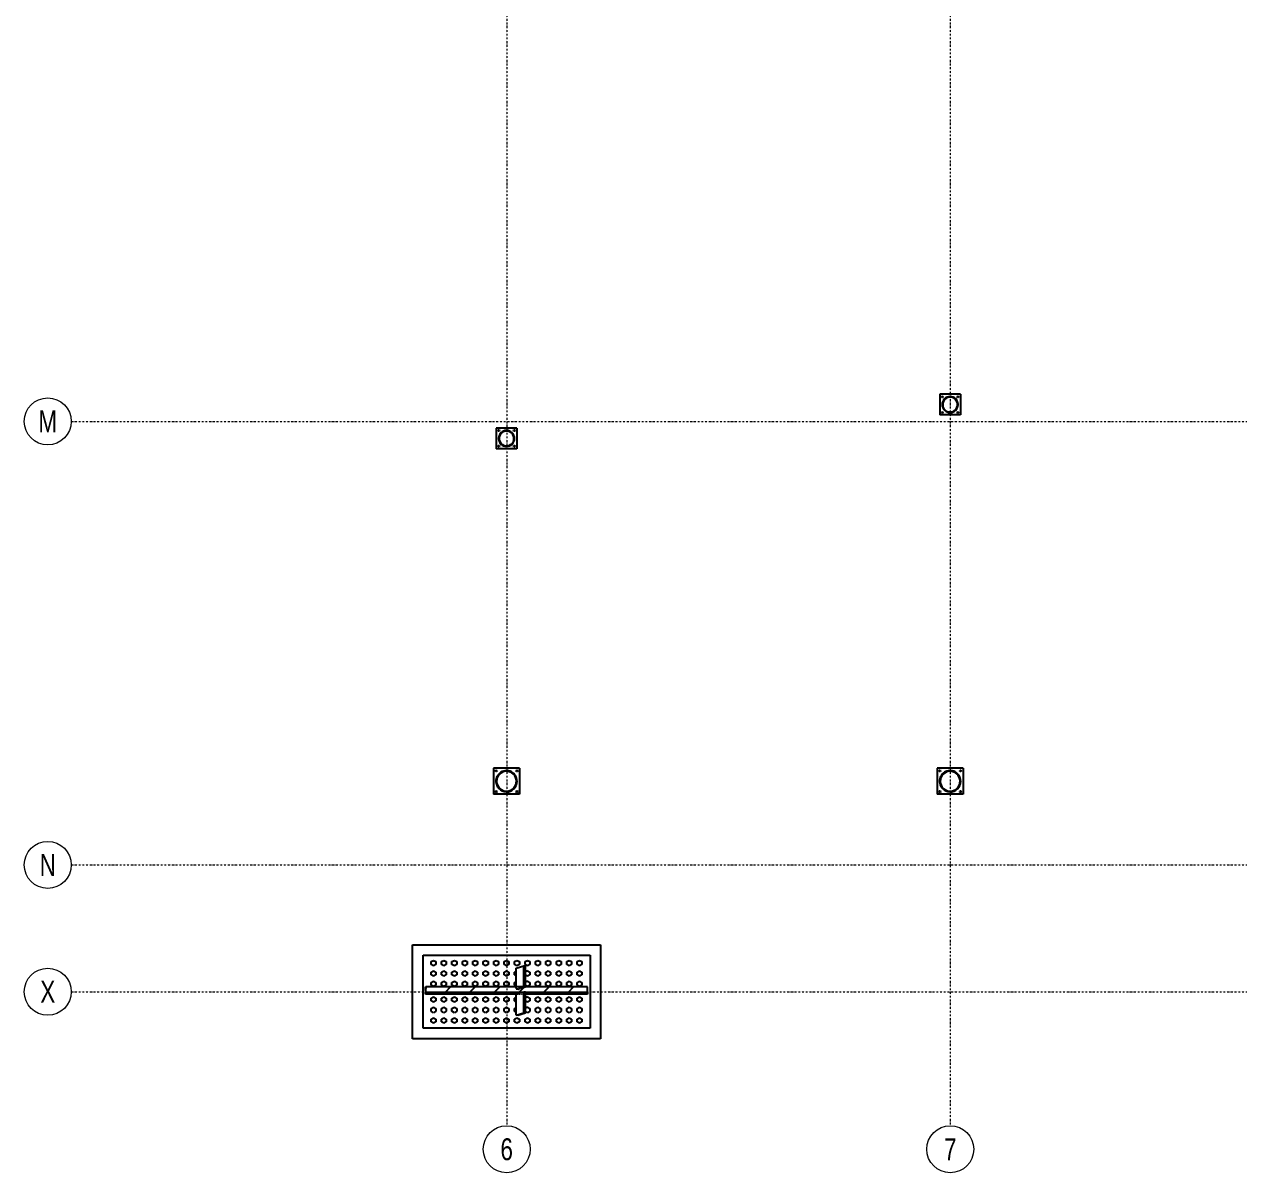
# Model space of a CAD drawing. Header units: millimetres. Extents: x 1541 to 289025, y -12015 to 47026.
# Drawn here: x 30322 to 32009, y -11969 to -10374 of the extents above; entities that cross this region are included whole.
import ezdxf
from ezdxf.enums import TextEntityAlignment as Align

# ---------------------------------------------------------------- set-up
doc = ezdxf.new("R2010")
doc.units = ezdxf.units.MM
doc.header["$LTSCALE"] = 0.1
for name, pattern in [('DASHDOTX2', [50.8, 25.4, -12.7, 0, -12.7]), ('DXK_LINE_DOT2', [3.9198, 1.9599, -1.9599]), ('DXK_LINE_DOT3', [5.9187, 2.979, -0.9799, 0.9799, -0.9799]), ('Grid Line', [3.33375, 1.905, -0.47625, 0.47625, -0.47625])]:
    doc.linetypes.add(name, pattern=pattern)
doc.layers.get('0').update_dxf_attribs({"color": 255})
doc.layers.add('E_EJES', color=8, linetype='Continuous', lineweight=9)
doc.layers.add('E_EJES-1', color=8, linetype='Grid Line', lineweight=9)
doc.styles.add('Swis721 LtCn BT_1', font='swisscl.ttf', dxfattribs={"height": 0.42})

# ---------------------------------------------------------------- blocks, each defined once
blk = doc.blocks.new('Grid - CNI_NOMBRE EJES-372759-_26_00m_LOC COLUMNAS Y MUROS PISO 7')
at = {"layer": 'E_EJES'}
blk.add_circle((0, 0), 0.003, dxfattribs=at)

msp = doc.modelspace()

# ---------------------------------------------------------------- hatches: boundary and pattern name
at = {"linetype": 'Continuous'}
h = msp.add_hatch(color=96, dxfattribs=at)
h.paths.add_polyline_path([(31619.4, -10901.8), (31619.2, -10899.6), (31618.6, -10897.6), (31617.5, -10895.7), (31616.2, -10894), (31614.5, -10892.6), (31612.6, -10891.6), (31610.5, -10891), (31608.4, -10890.7), (31606.2, -10891), (31604.1, -10891.6), (31602.2, -10892.6), (31600.5, -10894), (31599.2, -10895.7), (31598.1, -10897.6), (31597.5, -10899.6), (31597.3, -10901.8), (31597.5, -10904), (31598.1, -10906), (31599.2, -10907.9), (31600.5, -10909.6), (31602.2, -10911), (31604.1, -10912), (31606.2, -10912.6), (31608.4, -10912.9), (31610.5, -10912.6), (31612.6, -10912), (31614.5, -10911), (31616.2, -10909.6), (31617.5, -10907.9), (31618.6, -10906), (31619.2, -10904)])
h.paths.add_polyline_path([(31617.9, -10905.8), (31616.9, -10907.5), (31615.7, -10909.1), (31614.1, -10910.4), (31612.3, -10911.3), (31610.4, -10911.9), (31608.4, -10912.1), (31606.3, -10911.9), (31604.4, -10911.3), (31602.6, -10910.4), (31601.1, -10909.1), (31599.8, -10907.5), (31598.8, -10905.8), (31598.2, -10903.8), (31598, -10901.8), (31598.2, -10899.8), (31598.8, -10897.9), (31599.8, -10896.1), (31601.1, -10894.5), (31602.6, -10893.2), (31604.4, -10892.3), (31606.3, -10891.7), (31608.4, -10891.5), (31610.4, -10891.7), (31612.3, -10892.3), (31614.1, -10893.2), (31615.7, -10894.5), (31616.9, -10896.1), (31617.9, -10897.9), (31618.5, -10899.8), (31618.7, -10901.8), (31618.5, -10903.8)])
h = msp.add_hatch(color=96, dxfattribs=at)
h.paths.add_polyline_path([(31003.2, -10948.9), (31003, -10946.7), (31002.4, -10944.7), (31001.4, -10942.8), (31000, -10941.1), (30998.3, -10939.7), (30996.4, -10938.7), (30994.4, -10938.1), (30992.2, -10937.8), (30990, -10938.1), (30988, -10938.7), (30986.1, -10939.7), (30984.4, -10941.1), (30983, -10942.8), (30982, -10944.7), (30981.4, -10946.7), (30981.1, -10948.9), (30981.4, -10951.1), (30982, -10953.1), (30983, -10955), (30984.4, -10956.7), (30986.1, -10958.1), (30988, -10959.1), (30990, -10959.7), (30992.2, -10959.9), (30994.4, -10959.7), (30996.4, -10959.1), (30998.3, -10958.1), (31000, -10956.7), (31001.4, -10955), (31002.4, -10953.1), (31003, -10951.1)])
h.paths.add_polyline_path([(31001.7, -10952.8), (31000.8, -10954.6), (30999.5, -10956.2), (30997.9, -10957.5), (30996.1, -10958.4), (30994.2, -10959), (30992.2, -10959.2), (30990.2, -10959), (30988.2, -10958.4), (30986.5, -10957.5), (30984.9, -10956.2), (30983.6, -10954.6), (30982.7, -10952.8), (30982.1, -10950.9), (30981.9, -10948.9), (30982.1, -10946.9), (30982.7, -10944.9), (30983.6, -10943.2), (30984.9, -10941.6), (30986.5, -10940.3), (30988.2, -10939.4), (30990.2, -10938.8), (30992.2, -10938.6), (30994.2, -10938.8), (30996.1, -10939.4), (30997.9, -10940.3), (30999.5, -10941.6), (31000.8, -10943.2), (31001.7, -10944.9), (31002.3, -10946.9), (31002.5, -10948.9), (31002.3, -10950.9)])
h = msp.add_hatch(color=96, dxfattribs=at)
h.paths.add_polyline_path([(31006.9, -11425.1), (31006.7, -11422.6), (31006, -11420.1), (31004.9, -11417.8), (31003.5, -11415.7), (31001.7, -11413.8), (30999.6, -11412.4), (30997.2, -11411.3), (30994.7, -11410.6), (30992.2, -11410.4), (30989.6, -11410.6), (30987.2, -11411.3), (30984.8, -11412.4), (30982.7, -11413.8), (30980.9, -11415.7), (30979.5, -11417.8), (30978.4, -11420.1), (30977.7, -11422.6), (30977.5, -11425.1), (30977.7, -11427.7), (30978.4, -11430.2), (30979.5, -11432.5), (30980.9, -11434.6), (30982.7, -11436.4), (30984.8, -11437.9), (30987.2, -11438.9), (30989.6, -11439.6), (30992.2, -11439.8), (30994.7, -11439.6), (30997.2, -11438.9), (30999.6, -11437.9), (31001.7, -11436.4), (31003.5, -11434.6), (31004.9, -11432.5), (31006, -11430.2), (31006.7, -11427.7)])
h.paths.add_polyline_path([(31005.2, -11429.9), (31004.2, -11432), (31002.8, -11434), (31001.1, -11435.7), (30999.1, -11437.1), (30996.9, -11438.1), (30994.6, -11438.8), (30992.2, -11439), (30989.8, -11438.8), (30987.5, -11438.1), (30985.3, -11437.1), (30983.3, -11435.7), (30981.6, -11434), (30980.2, -11432), (30979.2, -11429.9), (30978.6, -11427.5), (30978.3, -11425.1), (30978.6, -11422.7), (30979.2, -11420.4), (30980.2, -11418.2), (30981.6, -11416.2), (30983.3, -11414.5), (30985.3, -11413.1), (30987.5, -11412.1), (30989.8, -11411.5), (30992.2, -11411.3), (30994.6, -11411.5), (30996.9, -11412.1), (30999.1, -11413.1), (31001.1, -11414.5), (31002.8, -11416.2), (31004.2, -11418.2), (31005.2, -11420.4), (31005.8, -11422.7), (31006, -11425.1), (31005.8, -11427.5)])
h = msp.add_hatch(color=96, dxfattribs=at)
h.paths.add_polyline_path([(31623.1, -11425.1), (31622.8, -11422.6), (31622.2, -11420.1), (31621.1, -11417.8), (31619.6, -11415.7), (31617.8, -11413.8), (31615.7, -11412.4), (31613.4, -11411.3), (31610.9, -11410.6), (31608.4, -11410.4), (31605.8, -11410.6), (31603.3, -11411.3), (31601, -11412.4), (31598.9, -11413.8), (31597.1, -11415.7), (31595.6, -11417.8), (31594.5, -11420.1), (31593.9, -11422.6), (31593.6, -11425.1), (31593.9, -11427.7), (31594.5, -11430.2), (31595.6, -11432.5), (31597.1, -11434.6), (31598.9, -11436.4), (31601, -11437.9), (31603.3, -11438.9), (31605.8, -11439.6), (31608.4, -11439.8), (31610.9, -11439.6), (31613.4, -11438.9), (31615.7, -11437.9), (31617.8, -11436.4), (31619.6, -11434.6), (31621.1, -11432.5), (31622.2, -11430.2), (31622.8, -11427.7)])
h.paths.add_polyline_path([(31621.4, -11429.9), (31620.3, -11432), (31619, -11434), (31617.3, -11435.7), (31615.3, -11437.1), (31613.1, -11438.1), (31610.8, -11438.8), (31608.4, -11439), (31606, -11438.8), (31603.6, -11438.1), (31601.4, -11437.1), (31599.5, -11435.7), (31597.7, -11434), (31596.4, -11432), (31595.3, -11429.9), (31594.7, -11427.5), (31594.5, -11425.1), (31594.7, -11422.7), (31595.3, -11420.4), (31596.4, -11418.2), (31597.7, -11416.2), (31599.5, -11414.5), (31601.4, -11413.1), (31603.6, -11412.1), (31606, -11411.5), (31608.4, -11411.3), (31610.8, -11411.5), (31613.1, -11412.1), (31615.3, -11413.1), (31617.3, -11414.5), (31619, -11416.2), (31620.3, -11418.2), (31621.4, -11420.4), (31622, -11422.7), (31622.2, -11425.1), (31622, -11427.5)])
h = msp.add_hatch(dxfattribs=at)
h.set_pattern_fill('', scale=7.611392, style=0, pattern_type=0)
h.set_pattern_definition([(45, (30880.31, -11710.71), (-17.088, 17.088), [])])
h.paths.add_polyline_path([(31104.6, -11710.7), (30880.3, -11710.7), (30879.8, -11715.9), (30879.8, -11718), (31104.6, -11718)])

# ---------------------------------------------------------------- linework, layer by layer
at = {"color": 2, "linetype": 'Continuous'}
for p, q in [((31622.9, -10887.3), (31593.9, -10887.3)), ((31593.9, -10887.3), (31593.9, -10916.3)), ((31622.9, -10887.3), (31622.9, -10916.3)), ((31622.9, -10916.3), (31593.9, -10916.3)), ((31006.7, -10934.4), (30977.7, -10934.4)), ((30977.7, -10934.4), (30977.7, -10963.4)), ((31006.7, -10934.4), (31006.7, -10963.4)), ((31006.7, -10963.4), (30977.7, -10963.4)), ((31010.3, -11407), (30974.1, -11407)), ((30974.1, -11407), (30974.1, -11443.2)), ((31010.3, -11407), (31010.3, -11443.2)), ((31626.5, -11407), (31590.2, -11407)), ((31590.2, -11407), (31590.2, -11443.2)), ((31626.5, -11407), (31626.5, -11443.2)), ((31010.3, -11443.2), (30974.1, -11443.2)), ((31626.5, -11443.2), (31590.2, -11443.2)), ((30861.7, -11652.3), (31122.7, -11652.3)), ((30861.7, -11782.7), (30861.7, -11652.3)), ((31122.7, -11652.3), (31122.7, -11782.7)), ((30876.2, -11768.2), (30876.2, -11666.8)), ((30876.2, -11666.8), (31108.2, -11666.8)), ((31108.2, -11666.8), (31108.2, -11768.2)), ((31005.5, -11684.9), (31016.3, -11681.7)), ((31005.6, -11710.7), (31005.5, -11684.9)), ((31016.3, -11681.7), (31018.7, -11681.6)), ((31016.3, -11710.8), (31016.3, -11681.7)), ((31018.7, -11710.7), (31018.7, -11681.6)), ((30879.8, -11715.9), (30879.8, -11710.7)), ((30879.8, -11710.7), (30880.3, -11710.7)), ((30880.3, -11710.7), (30879.8, -11715.9)), ((30879.8, -11715.9), (30879.8, -11718)), ((30879.8, -11721.1), (30879.8, -11718)), ((30879.8, -11718), (31104.6, -11718)), ((31005.5, -11721.1), (30879.8, -11721.1)), ((31104.6, -11710.7), (30880.3, -11710.7)), ((31005.6, -11750.1), (31005.5, -11721.1)), ((31016.3, -11710.8), (31018.7, -11710.7)), ((31016.3, -11746.9), (31016.3, -11717.8)), ((31016.3, -11717.8), (31018.7, -11717.8)), ((31018.7, -11746.9), (31018.7, -11717.8)), ((31104.6, -11721.1), (31018.7, -11721.1)), ((31104.6, -11718), (31104.6, -11710.7)), ((31104.6, -11718), (31104.6, -11721.1)), ((31005.6, -11750.1), (31016.3, -11746.9)), ((31007.8, -11750.1), (31005.6, -11750.1)), ((31007.8, -11750.1), (31018.7, -11746.9)), ((31016.3, -11746.9), (31018.7, -11746.9)), ((31108.2, -11768.2), (30876.2, -11768.2)), ((31122.7, -11782.7), (30861.7, -11782.7))]:
    msp.add_line(p, q, dxfattribs=at)
at = {"color": 7, "linetype": 'Continuous'}
for p, q in [((31596.4, -10890.9), (31596.9, -10890)), ((31596.9, -10891.9), (31596.4, -10890.9)), ((31596.9, -10890), (31598, -10890)), ((31598, -10891.9), (31596.9, -10891.9)), ((31598, -10890), (31598.6, -10890.9)), ((31598.6, -10890.9), (31598, -10891.9)), ((31618.1, -10890.9), (31618.7, -10890)), ((31618.7, -10891.9), (31618.1, -10890.9)), ((31618.7, -10890), (31619.8, -10890)), ((31619.8, -10891.9), (31618.7, -10891.9)), ((31619.8, -10890), (31620.4, -10890.9)), ((31620.4, -10890.9), (31619.8, -10891.9)), ((31596.4, -10912.7), (31596.9, -10911.7)), ((31596.9, -10913.7), (31596.4, -10912.7)), ((31596.9, -10911.7), (31598, -10911.7)), ((31598, -10913.7), (31596.9, -10913.7)), ((31598, -10911.7), (31598.6, -10912.7)), ((31598.6, -10912.7), (31598, -10913.7)), ((31618.1, -10912.7), (31618.7, -10911.7)), ((31618.7, -10913.7), (31618.1, -10912.7)), ((31618.7, -10911.7), (31619.8, -10911.7)), ((31619.8, -10913.7), (31618.7, -10913.7)), ((31619.8, -10911.7), (31620.4, -10912.7)), ((31620.4, -10912.7), (31619.8, -10913.7)), ((30980.2, -10938), (30980.8, -10937)), ((30980.8, -10939), (30980.2, -10938)), ((30980.8, -10937), (30981.9, -10937)), ((30981.9, -10939), (30980.8, -10939)), ((30981.9, -10937), (30982.5, -10938)), ((30982.5, -10938), (30981.9, -10939)), ((31001.9, -10938), (31002.5, -10937)), ((31002.5, -10939), (31001.9, -10938)), ((31002.5, -10937), (31003.6, -10937)), ((31003.6, -10939), (31002.5, -10939)), ((31003.6, -10937), (31004.2, -10938)), ((31004.2, -10938), (31003.6, -10939)), ((30980.2, -10959.8), (30980.8, -10958.8)), ((30980.8, -10960.7), (30980.2, -10959.8)), ((30980.8, -10958.8), (30981.9, -10958.8)), ((30981.9, -10960.7), (30980.8, -10960.7)), ((30981.9, -10958.8), (30982.5, -10959.8)), ((30982.5, -10959.8), (30981.9, -10960.7)), ((31001.9, -10959.8), (31002.5, -10958.8)), ((31002.5, -10960.7), (31001.9, -10959.8)), ((31002.5, -10958.8), (31003.6, -10958.8)), ((31003.6, -10960.7), (31002.5, -10960.7)), ((31003.6, -10958.8), (31004.2, -10959.8)), ((31004.2, -10959.8), (31003.6, -10960.7)), ((30976.6, -11410.6), (30977.1, -11409.6)), ((30977.1, -11411.6), (30976.6, -11410.6)), ((30977.1, -11409.6), (30978.3, -11409.6)), ((30978.3, -11411.6), (30977.1, -11411.6)), ((30978.3, -11409.6), (30978.8, -11410.6)), ((30978.8, -11410.6), (30978.3, -11411.6)), ((31005.6, -11410.6), (31006.1, -11409.6)), ((31006.1, -11411.6), (31005.6, -11410.6)), ((31006.1, -11409.6), (31007.3, -11409.6)), ((31007.3, -11411.6), (31006.1, -11411.6)), ((31007.3, -11409.6), (31007.8, -11410.6)), ((31007.8, -11410.6), (31007.3, -11411.6)), ((31592.7, -11410.6), (31593.3, -11409.6)), ((31593.3, -11411.6), (31592.7, -11410.6)), ((31593.3, -11409.6), (31594.4, -11409.6)), ((31594.4, -11411.6), (31593.3, -11411.6)), ((31594.4, -11409.6), (31595, -11410.6)), ((31595, -11410.6), (31594.4, -11411.6)), ((31621.7, -11410.6), (31622.3, -11409.6)), ((31622.3, -11411.6), (31621.7, -11410.6)), ((31622.3, -11409.6), (31623.4, -11409.6)), ((31623.4, -11411.6), (31622.3, -11411.6)), ((31623.4, -11409.6), (31624, -11410.6)), ((31624, -11410.6), (31623.4, -11411.6)), ((30976.6, -11439.6), (30977.1, -11438.6)), ((30977.1, -11440.6), (30976.6, -11439.6)), ((30977.1, -11438.6), (30978.3, -11438.6)), ((30978.3, -11440.6), (30977.1, -11440.6)), ((30978.3, -11438.6), (30978.8, -11439.6)), ((30978.8, -11439.6), (30978.3, -11440.6)), ((31005.6, -11439.6), (31006.1, -11438.6)), ((31006.1, -11440.6), (31005.6, -11439.6)), ((31006.1, -11438.6), (31007.3, -11438.6)), ((31007.3, -11440.6), (31006.1, -11440.6)), ((31007.3, -11438.6), (31007.8, -11439.6)), ((31007.8, -11439.6), (31007.3, -11440.6)), ((31592.7, -11439.6), (31593.3, -11438.6)), ((31593.3, -11440.6), (31592.7, -11439.6)), ((31593.3, -11438.6), (31594.4, -11438.6)), ((31594.4, -11440.6), (31593.3, -11440.6)), ((31594.4, -11438.6), (31595, -11439.6)), ((31595, -11439.6), (31594.4, -11440.6)), ((31621.7, -11439.6), (31622.3, -11438.6)), ((31622.3, -11440.6), (31621.7, -11439.6)), ((31622.3, -11438.6), (31623.4, -11438.6)), ((31623.4, -11440.6), (31622.3, -11440.6)), ((31623.4, -11438.6), (31624, -11439.6)), ((31624, -11439.6), (31623.4, -11440.6)), ((30887.4, -11675.7), (30890.7, -11673.9)), ((30890.7, -11673.9), (30894, -11675.7)), ((30901.9, -11675.7), (30905.2, -11673.9)), ((30905.2, -11673.9), (30908.5, -11675.7)), ((30916.4, -11675.7), (30919.7, -11673.9)), ((30919.7, -11673.9), (30923, -11675.7)), ((30930.9, -11675.7), (30934.2, -11673.9)), ((30934.2, -11673.9), (30937.5, -11675.7)), ((30945.4, -11675.7), (30948.7, -11673.9)), ((30948.7, -11673.9), (30952, -11675.7)), ((30959.9, -11675.7), (30963.2, -11673.9)), ((30963.2, -11673.9), (30966.5, -11675.7)), ((30974.4, -11675.7), (30977.7, -11673.9)), ((30977.7, -11673.9), (30981, -11675.7)), ((30988.9, -11675.7), (30992.2, -11673.9)), ((30992.2, -11673.9), (30995.5, -11675.7)), ((31003.4, -11675.7), (31006.7, -11673.9)), ((31006.7, -11673.9), (31010, -11675.7)), ((31017.9, -11675.7), (31021.2, -11673.9)), ((31021.2, -11673.9), (31024.5, -11675.7)), ((31032.4, -11675.7), (31035.7, -11673.9)), ((31035.7, -11673.9), (31039, -11675.7)), ((31046.9, -11675.7), (31050.2, -11673.9)), ((31050.2, -11673.9), (31053.4, -11675.7)), ((31061.4, -11675.7), (31064.7, -11673.9)), ((31064.7, -11673.9), (31067.9, -11675.7)), ((31075.9, -11675.7), (31079.2, -11673.9)), ((31079.2, -11673.9), (31082.4, -11675.7)), ((31090.4, -11675.7), (31093.7, -11673.9)), ((31093.7, -11673.9), (31096.9, -11675.7)), ((30887.4, -11679.5), (30887.4, -11675.7)), ((30890.7, -11681.4), (30887.4, -11679.5)), ((30887.4, -11690.2), (30890.7, -11688.4)), ((30887.4, -11694), (30887.4, -11690.2)), ((30894, -11679.5), (30890.7, -11681.4)), ((30890.7, -11688.4), (30894, -11690.2)), ((30894, -11675.7), (30894, -11679.5)), ((30894, -11690.2), (30894, -11694)), ((30901.9, -11679.5), (30901.9, -11675.7)), ((30905.2, -11681.4), (30901.9, -11679.5)), ((30901.9, -11690.2), (30905.2, -11688.4)), ((30901.9, -11694), (30901.9, -11690.2)), ((30908.5, -11679.5), (30905.2, -11681.4)), ((30905.2, -11688.4), (30908.5, -11690.2)), ((30908.5, -11675.7), (30908.5, -11679.5)), ((30908.5, -11690.2), (30908.5, -11694)), ((30916.4, -11679.5), (30916.4, -11675.7)), ((30919.7, -11681.4), (30916.4, -11679.5)), ((30916.4, -11690.2), (30919.7, -11688.4)), ((30916.4, -11694), (30916.4, -11690.2)), ((30923, -11679.5), (30919.7, -11681.4)), ((30919.7, -11688.4), (30923, -11690.2)), ((30923, -11675.7), (30923, -11679.5)), ((30923, -11690.2), (30923, -11694)), ((30930.9, -11679.5), (30930.9, -11675.7)), ((30934.2, -11681.4), (30930.9, -11679.5)), ((30930.9, -11690.2), (30934.2, -11688.4)), ((30930.9, -11694), (30930.9, -11690.2)), ((30937.5, -11679.5), (30934.2, -11681.4)), ((30934.2, -11688.4), (30937.5, -11690.2)), ((30937.5, -11675.7), (30937.5, -11679.5)), ((30937.5, -11690.2), (30937.5, -11694)), ((30945.4, -11679.5), (30945.4, -11675.7)), ((30948.7, -11681.4), (30945.4, -11679.5)), ((30945.4, -11690.2), (30948.7, -11688.4)), ((30945.4, -11694), (30945.4, -11690.2)), ((30952, -11679.5), (30948.7, -11681.4)), ((30948.7, -11688.4), (30952, -11690.2)), ((30952, -11675.7), (30952, -11679.5)), ((30952, -11690.2), (30952, -11694)), ((30959.9, -11679.5), (30959.9, -11675.7)), ((30963.2, -11681.4), (30959.9, -11679.5)), ((30959.9, -11690.2), (30963.2, -11688.4)), ((30959.9, -11694), (30959.9, -11690.2)), ((30966.5, -11679.5), (30963.2, -11681.4)), ((30963.2, -11688.4), (30966.5, -11690.2)), ((30966.5, -11675.7), (30966.5, -11679.5)), ((30966.5, -11690.2), (30966.5, -11694)), ((30974.4, -11679.5), (30974.4, -11675.7)), ((30977.7, -11681.4), (30974.4, -11679.5)), ((30974.4, -11690.2), (30977.7, -11688.4)), ((30974.4, -11694), (30974.4, -11690.2)), ((30981, -11679.5), (30977.7, -11681.4)), ((30977.7, -11688.4), (30981, -11690.2)), ((30981, -11675.7), (30981, -11679.5)), ((30981, -11690.2), (30981, -11694)), ((30988.9, -11679.5), (30988.9, -11675.7)), ((30992.2, -11681.4), (30988.9, -11679.5)), ((30988.9, -11690.2), (30992.2, -11688.4)), ((30988.9, -11694), (30988.9, -11690.2)), ((30995.5, -11679.5), (30992.2, -11681.4)), ((30992.2, -11688.4), (30995.5, -11690.2)), ((30995.5, -11675.7), (30995.5, -11679.5)), ((30995.5, -11690.2), (30995.5, -11694)), ((31003.4, -11679.5), (31003.4, -11675.7)), ((31006.7, -11681.4), (31003.4, -11679.5)), ((31003.4, -11690.2), (31006.2, -11688.7)), ((31003.4, -11694), (31003.4, -11690.2)), ((31010, -11679.5), (31006.7, -11681.4)), ((31010, -11675.7), (31010, -11679.5)), ((31017.9, -11679.5), (31017.9, -11675.7)), ((31021.2, -11681.4), (31017.9, -11679.5)), ((31021.2, -11688.4), (31018.7, -11689.8)), ((31024.5, -11679.5), (31021.2, -11681.4)), ((31021.2, -11688.4), (31024.5, -11690.2)), ((31024.5, -11675.7), (31024.5, -11679.5)), ((31024.5, -11690.2), (31024.5, -11694)), ((31032.4, -11679.5), (31032.4, -11675.7)), ((31035.7, -11681.4), (31032.4, -11679.5)), ((31032.4, -11690.2), (31035.7, -11688.4)), ((31032.4, -11694), (31032.4, -11690.2)), ((31039, -11679.5), (31035.7, -11681.4)), ((31035.7, -11688.4), (31039, -11690.2)), ((31039, -11675.7), (31039, -11679.5)), ((31039, -11690.2), (31039, -11694)), ((31046.9, -11679.5), (31046.9, -11675.7)), ((31050.2, -11681.4), (31046.9, -11679.5)), ((31046.9, -11690.2), (31050.2, -11688.4)), ((31046.9, -11694), (31046.9, -11690.2)), ((31053.4, -11679.5), (31050.2, -11681.4)), ((31050.2, -11688.4), (31053.4, -11690.2)), ((31053.4, -11675.7), (31053.4, -11679.5)), ((31053.4, -11690.2), (31053.4, -11694)), ((31061.4, -11679.5), (31061.4, -11675.7)), ((31064.7, -11681.4), (31061.4, -11679.5)), ((31061.4, -11690.2), (31064.7, -11688.4)), ((31061.4, -11694), (31061.4, -11690.2)), ((31067.9, -11679.5), (31064.7, -11681.4)), ((31064.7, -11688.4), (31067.9, -11690.2)), ((31067.9, -11675.7), (31067.9, -11679.5)), ((31067.9, -11690.2), (31067.9, -11694)), ((31075.9, -11679.5), (31075.9, -11675.7)), ((31079.2, -11681.4), (31075.9, -11679.5)), ((31075.9, -11690.2), (31079.2, -11688.4)), ((31075.9, -11694), (31075.9, -11690.2)), ((31082.4, -11679.5), (31079.2, -11681.4)), ((31079.2, -11688.4), (31082.4, -11690.2)), ((31082.4, -11675.7), (31082.4, -11679.5)), ((31082.4, -11690.2), (31082.4, -11694)), ((31090.4, -11679.5), (31090.4, -11675.7)), ((31093.7, -11681.4), (31090.4, -11679.5)), ((31090.4, -11690.2), (31093.7, -11688.4)), ((31090.4, -11694), (31090.4, -11690.2)), ((31096.9, -11679.5), (31093.7, -11681.4)), ((31093.7, -11688.4), (31096.9, -11690.2)), ((31096.9, -11675.7), (31096.9, -11679.5)), ((31096.9, -11690.2), (31096.9, -11694)), ((30890.7, -11695.9), (30887.4, -11694)), ((30887.4, -11704.7), (30890.7, -11702.9)), ((30887.4, -11708.5), (30887.4, -11704.7)), ((30894, -11694), (30890.7, -11695.9)), ((30890.7, -11702.9), (30894, -11704.7)), ((30894, -11704.7), (30894, -11708.5)), ((30905.2, -11695.9), (30901.9, -11694)), ((30901.9, -11704.7), (30905.2, -11702.9)), ((30901.9, -11708.5), (30901.9, -11704.7)), ((30908.5, -11694), (30905.2, -11695.9)), ((30905.2, -11702.9), (30908.5, -11704.7)), ((30908.5, -11704.7), (30908.5, -11708.5)), ((30919.7, -11695.9), (30916.4, -11694)), ((30916.4, -11704.7), (30919.7, -11702.9)), ((30916.4, -11708.5), (30916.4, -11704.7)), ((30923, -11694), (30919.7, -11695.9)), ((30919.7, -11702.9), (30923, -11704.7)), ((30923, -11704.7), (30923, -11708.5)), ((30934.2, -11695.9), (30930.9, -11694)), ((30930.9, -11704.7), (30934.2, -11702.9)), ((30930.9, -11708.5), (30930.9, -11704.7)), ((30937.5, -11694), (30934.2, -11695.9)), ((30934.2, -11702.9), (30937.5, -11704.7)), ((30937.5, -11704.7), (30937.5, -11708.5)), ((30948.7, -11695.9), (30945.4, -11694)), ((30945.4, -11704.7), (30948.7, -11702.9)), ((30945.4, -11708.5), (30945.4, -11704.7)), ((30952, -11694), (30948.7, -11695.9)), ((30948.7, -11702.9), (30952, -11704.7)), ((30952, -11704.7), (30952, -11708.5)), ((30963.2, -11695.9), (30959.9, -11694)), ((30959.9, -11704.7), (30963.2, -11702.9)), ((30959.9, -11708.5), (30959.9, -11704.7)), ((30966.5, -11694), (30963.2, -11695.9)), ((30963.2, -11702.9), (30966.5, -11704.7)), ((30966.5, -11704.7), (30966.5, -11708.5)), ((30977.7, -11695.9), (30974.4, -11694)), ((30974.4, -11704.7), (30977.7, -11702.9)), ((30974.4, -11708.5), (30974.4, -11704.7)), ((30981, -11694), (30977.7, -11695.9)), ((30977.7, -11702.9), (30981, -11704.7)), ((30981, -11704.7), (30981, -11708.5)), ((30992.2, -11695.9), (30988.9, -11694)), ((30988.9, -11704.7), (30992.2, -11702.9)), ((30988.9, -11708.5), (30988.9, -11704.7)), ((30995.5, -11694), (30992.2, -11695.9)), ((30992.2, -11702.9), (30995.5, -11704.7)), ((30995.5, -11704.7), (30995.5, -11708.5)), ((31006.2, -11695.6), (31003.4, -11694)), ((31003.4, -11704.7), (31006.2, -11703.2)), ((31003.4, -11708.5), (31003.4, -11704.7)), ((31021.2, -11695.9), (31018.7, -11694.5)), ((31021.2, -11702.9), (31018.7, -11704.3)), ((31024.5, -11694), (31021.2, -11695.9)), ((31021.2, -11702.9), (31024.5, -11704.7)), ((31024.5, -11704.7), (31024.5, -11708.5)), ((31035.7, -11695.9), (31032.4, -11694)), ((31032.4, -11704.7), (31035.7, -11702.9)), ((31032.4, -11708.5), (31032.4, -11704.7)), ((31039, -11694), (31035.7, -11695.9)), ((31035.7, -11702.9), (31039, -11704.7)), ((31039, -11704.7), (31039, -11708.5)), ((31050.2, -11695.9), (31046.9, -11694)), ((31046.9, -11704.7), (31050.2, -11702.9)), ((31046.9, -11708.5), (31046.9, -11704.7)), ((31053.4, -11694), (31050.2, -11695.9)), ((31050.2, -11702.9), (31053.4, -11704.7)), ((31053.4, -11704.7), (31053.4, -11708.5)), ((31064.7, -11695.9), (31061.4, -11694)), ((31061.4, -11704.7), (31064.7, -11702.9)), ((31061.4, -11708.5), (31061.4, -11704.7)), ((31067.9, -11694), (31064.7, -11695.9)), ((31064.7, -11702.9), (31067.9, -11704.7)), ((31067.9, -11704.7), (31067.9, -11708.5)), ((31079.2, -11695.9), (31075.9, -11694)), ((31075.9, -11704.7), (31079.2, -11702.9)), ((31075.9, -11708.5), (31075.9, -11704.7)), ((31082.4, -11694), (31079.2, -11695.9)), ((31079.2, -11702.9), (31082.4, -11704.7)), ((31082.4, -11704.7), (31082.4, -11708.5)), ((31093.7, -11695.9), (31090.4, -11694)), ((31090.4, -11704.7), (31093.7, -11702.9)), ((31090.4, -11708.5), (31090.4, -11704.7)), ((31096.9, -11694), (31093.7, -11695.9)), ((31093.7, -11702.9), (31096.9, -11704.7)), ((31096.9, -11704.7), (31096.9, -11708.5)), ((30890.7, -11710.4), (30887.4, -11708.5)), ((30887.4, -11726.5), (30890.7, -11724.6)), ((30894, -11708.5), (30890.7, -11710.4)), ((30890.7, -11724.6), (30894, -11726.5)), ((30905.2, -11710.4), (30901.9, -11708.5)), ((30901.9, -11726.5), (30905.2, -11724.6)), ((30908.5, -11708.5), (30905.2, -11710.4)), ((30905.2, -11724.6), (30908.5, -11726.5)), ((30919.7, -11710.4), (30916.4, -11708.5)), ((30916.4, -11726.5), (30919.7, -11724.6)), ((30923, -11708.5), (30919.7, -11710.4)), ((30919.7, -11724.6), (30923, -11726.5)), ((30934.2, -11710.4), (30930.9, -11708.5)), ((30930.9, -11726.5), (30934.2, -11724.6)), ((30937.5, -11708.5), (30934.2, -11710.4)), ((30934.2, -11724.6), (30937.5, -11726.5)), ((30948.7, -11710.4), (30945.4, -11708.5)), ((30945.4, -11726.5), (30948.7, -11724.6)), ((30952, -11708.5), (30948.7, -11710.4)), ((30948.7, -11724.6), (30952, -11726.5)), ((30963.2, -11710.4), (30959.9, -11708.5)), ((30959.9, -11726.5), (30963.2, -11724.6)), ((30966.5, -11708.5), (30963.2, -11710.4)), ((30963.2, -11724.6), (30966.5, -11726.5)), ((30977.7, -11710.4), (30974.4, -11708.5)), ((30974.4, -11726.5), (30977.7, -11724.6)), ((30981, -11708.5), (30977.7, -11710.4)), ((30977.7, -11724.6), (30981, -11726.5)), ((30992.2, -11710.4), (30988.9, -11708.5)), ((30988.9, -11726.5), (30992.2, -11724.6)), ((30995.5, -11708.5), (30992.2, -11710.4)), ((30992.2, -11724.6), (30995.5, -11726.5)), ((31006.2, -11710.1), (31003.4, -11708.5)), ((31021.2, -11710.4), (31018.7, -11708.9)), ((31021.2, -11724.6), (31018.7, -11726)), ((31024.5, -11708.5), (31021.2, -11710.4)), ((31021.2, -11724.6), (31024.5, -11726.5)), ((31035.7, -11710.4), (31032.4, -11708.5)), ((31032.4, -11726.5), (31035.7, -11724.6)), ((31039, -11708.5), (31035.7, -11710.4)), ((31035.7, -11724.6), (31039, -11726.5)), ((31050.2, -11710.4), (31046.9, -11708.5)), ((31046.9, -11726.5), (31050.2, -11724.6)), ((31053.4, -11708.5), (31050.2, -11710.4)), ((31050.2, -11724.6), (31053.4, -11726.5)), ((31064.7, -11710.4), (31061.4, -11708.5)), ((31061.4, -11726.5), (31064.7, -11724.6)), ((31067.9, -11708.5), (31064.7, -11710.4)), ((31064.7, -11724.6), (31067.9, -11726.5)), ((31079.2, -11710.4), (31075.9, -11708.5)), ((31075.9, -11726.5), (31079.2, -11724.6)), ((31082.4, -11708.5), (31079.2, -11710.4)), ((31079.2, -11724.6), (31082.4, -11726.5)), ((31093.7, -11710.4), (31090.4, -11708.5)), ((31090.4, -11726.5), (31093.7, -11724.6)), ((31096.9, -11708.5), (31093.7, -11710.4)), ((31093.7, -11724.6), (31096.9, -11726.5)), ((30887.4, -11730.2), (30887.4, -11726.5)), ((30890.7, -11732.1), (30887.4, -11730.2)), ((30887.4, -11741), (30890.7, -11739.1)), ((30887.4, -11744.7), (30887.4, -11741)), ((30894, -11730.2), (30890.7, -11732.1)), ((30890.7, -11739.1), (30894, -11741)), ((30894, -11726.5), (30894, -11730.2)), ((30894, -11741), (30894, -11744.7)), ((30901.9, -11730.2), (30901.9, -11726.5)), ((30905.2, -11732.1), (30901.9, -11730.2)), ((30901.9, -11741), (30905.2, -11739.1)), ((30901.9, -11744.7), (30901.9, -11741)), ((30908.5, -11730.2), (30905.2, -11732.1)), ((30905.2, -11739.1), (30908.5, -11741)), ((30908.5, -11726.5), (30908.5, -11730.2)), ((30908.5, -11741), (30908.5, -11744.7)), ((30916.4, -11730.2), (30916.4, -11726.5)), ((30919.7, -11732.1), (30916.4, -11730.2)), ((30916.4, -11741), (30919.7, -11739.1)), ((30916.4, -11744.7), (30916.4, -11741)), ((30923, -11730.2), (30919.7, -11732.1)), ((30919.7, -11739.1), (30923, -11741)), ((30923, -11726.5), (30923, -11730.2)), ((30923, -11741), (30923, -11744.7)), ((30930.9, -11730.2), (30930.9, -11726.5)), ((30934.2, -11732.1), (30930.9, -11730.2)), ((30930.9, -11741), (30934.2, -11739.1)), ((30930.9, -11744.7), (30930.9, -11741)), ((30937.5, -11730.2), (30934.2, -11732.1)), ((30934.2, -11739.1), (30937.5, -11741)), ((30937.5, -11726.5), (30937.5, -11730.2)), ((30937.5, -11741), (30937.5, -11744.7)), ((30945.4, -11730.2), (30945.4, -11726.5)), ((30948.7, -11732.1), (30945.4, -11730.2)), ((30945.4, -11741), (30948.7, -11739.1)), ((30945.4, -11744.7), (30945.4, -11741)), ((30952, -11730.2), (30948.7, -11732.1)), ((30948.7, -11739.1), (30952, -11741)), ((30952, -11726.5), (30952, -11730.2)), ((30952, -11741), (30952, -11744.7)), ((30959.9, -11730.2), (30959.9, -11726.5)), ((30963.2, -11732.1), (30959.9, -11730.2)), ((30959.9, -11741), (30963.2, -11739.1)), ((30959.9, -11744.7), (30959.9, -11741)), ((30966.5, -11730.2), (30963.2, -11732.1)), ((30963.2, -11739.1), (30966.5, -11741)), ((30966.5, -11726.5), (30966.5, -11730.2)), ((30966.5, -11741), (30966.5, -11744.7)), ((30974.4, -11730.2), (30974.4, -11726.5)), ((30977.7, -11732.1), (30974.4, -11730.2)), ((30974.4, -11741), (30977.7, -11739.1)), ((30974.4, -11744.7), (30974.4, -11741)), ((30981, -11730.2), (30977.7, -11732.1)), ((30977.7, -11739.1), (30981, -11741)), ((30981, -11726.5), (30981, -11730.2)), ((30981, -11741), (30981, -11744.7)), ((30988.9, -11730.2), (30988.9, -11726.5)), ((30992.2, -11732.1), (30988.9, -11730.2)), ((30988.9, -11741), (30992.2, -11739.1)), ((30988.9, -11744.7), (30988.9, -11741)), ((30995.5, -11730.2), (30992.2, -11732.1)), ((30992.2, -11739.1), (30995.5, -11741)), ((30995.5, -11726.5), (30995.5, -11730.2)), ((30995.5, -11741), (30995.5, -11744.7)), ((31003.4, -11726.5), (31006.2, -11724.9)), ((31003.4, -11730.2), (31003.4, -11726.5)), ((31006.2, -11731.8), (31003.4, -11730.2)), ((31003.4, -11741), (31006.2, -11739.4)), ((31003.4, -11744.7), (31003.4, -11741)), ((31021.2, -11732.1), (31018.7, -11730.7)), ((31021.2, -11739.1), (31018.7, -11740.5)), ((31024.5, -11730.2), (31021.2, -11732.1)), ((31021.2, -11739.1), (31024.5, -11741)), ((31024.5, -11726.5), (31024.5, -11730.2)), ((31024.5, -11741), (31024.5, -11744.7)), ((31032.4, -11730.2), (31032.4, -11726.5)), ((31035.7, -11732.1), (31032.4, -11730.2)), ((31032.4, -11741), (31035.7, -11739.1)), ((31032.4, -11744.7), (31032.4, -11741)), ((31039, -11730.2), (31035.7, -11732.1)), ((31035.7, -11739.1), (31039, -11741)), ((31039, -11726.5), (31039, -11730.2)), ((31039, -11741), (31039, -11744.7)), ((31046.9, -11730.2), (31046.9, -11726.5)), ((31050.2, -11732.1), (31046.9, -11730.2)), ((31046.9, -11741), (31050.2, -11739.1)), ((31046.9, -11744.7), (31046.9, -11741)), ((31053.4, -11730.2), (31050.2, -11732.1)), ((31050.2, -11739.1), (31053.4, -11741)), ((31053.4, -11726.5), (31053.4, -11730.2)), ((31053.4, -11741), (31053.4, -11744.7)), ((31061.4, -11730.2), (31061.4, -11726.5)), ((31064.7, -11732.1), (31061.4, -11730.2)), ((31061.4, -11741), (31064.7, -11739.1)), ((31061.4, -11744.7), (31061.4, -11741)), ((31067.9, -11730.2), (31064.7, -11732.1)), ((31064.7, -11739.1), (31067.9, -11741)), ((31067.9, -11726.5), (31067.9, -11730.2)), ((31067.9, -11741), (31067.9, -11744.7)), ((31075.9, -11730.2), (31075.9, -11726.5)), ((31079.2, -11732.1), (31075.9, -11730.2)), ((31075.9, -11741), (31079.2, -11739.1)), ((31075.9, -11744.7), (31075.9, -11741)), ((31082.4, -11730.2), (31079.2, -11732.1)), ((31079.2, -11739.1), (31082.4, -11741)), ((31082.4, -11726.5), (31082.4, -11730.2)), ((31082.4, -11741), (31082.4, -11744.7)), ((31090.4, -11730.2), (31090.4, -11726.5)), ((31093.7, -11732.1), (31090.4, -11730.2)), ((31090.4, -11741), (31093.7, -11739.1)), ((31090.4, -11744.7), (31090.4, -11741)), ((31096.9, -11730.2), (31093.7, -11732.1)), ((31093.7, -11739.1), (31096.9, -11741)), ((31096.9, -11726.5), (31096.9, -11730.2)), ((31096.9, -11741), (31096.9, -11744.7)), ((30890.7, -11746.6), (30887.4, -11744.7)), ((30887.4, -11755.5), (30890.7, -11753.6)), ((30887.4, -11759.2), (30887.4, -11755.5)), ((30894, -11744.7), (30890.7, -11746.6)), ((30890.7, -11753.6), (30894, -11755.5)), ((30894, -11755.5), (30894, -11759.2)), ((30905.2, -11746.6), (30901.9, -11744.7)), ((30901.9, -11755.5), (30905.2, -11753.6)), ((30901.9, -11759.2), (30901.9, -11755.5)), ((30908.5, -11744.7), (30905.2, -11746.6)), ((30905.2, -11753.6), (30908.5, -11755.5)), ((30908.5, -11755.5), (30908.5, -11759.2)), ((30919.7, -11746.6), (30916.4, -11744.7)), ((30916.4, -11755.5), (30919.7, -11753.6)), ((30916.4, -11759.2), (30916.4, -11755.5)), ((30923, -11744.7), (30919.7, -11746.6)), ((30919.7, -11753.6), (30923, -11755.5)), ((30923, -11755.5), (30923, -11759.2)), ((30934.2, -11746.6), (30930.9, -11744.7)), ((30930.9, -11755.5), (30934.2, -11753.6)), ((30930.9, -11759.2), (30930.9, -11755.5)), ((30937.5, -11744.7), (30934.2, -11746.6)), ((30934.2, -11753.6), (30937.5, -11755.5)), ((30937.5, -11755.5), (30937.5, -11759.2)), ((30948.7, -11746.6), (30945.4, -11744.7)), ((30945.4, -11755.5), (30948.7, -11753.6)), ((30945.4, -11759.2), (30945.4, -11755.5)), ((30952, -11744.7), (30948.7, -11746.6)), ((30948.7, -11753.6), (30952, -11755.5)), ((30952, -11755.5), (30952, -11759.2)), ((30963.2, -11746.6), (30959.9, -11744.7)), ((30959.9, -11755.5), (30963.2, -11753.6)), ((30959.9, -11759.2), (30959.9, -11755.5)), ((30966.5, -11744.7), (30963.2, -11746.6)), ((30963.2, -11753.6), (30966.5, -11755.5)), ((30966.5, -11755.5), (30966.5, -11759.2)), ((30977.7, -11746.6), (30974.4, -11744.7)), ((30974.4, -11755.5), (30977.7, -11753.6)), ((30974.4, -11759.2), (30974.4, -11755.5)), ((30981, -11744.7), (30977.7, -11746.6)), ((30977.7, -11753.6), (30981, -11755.5)), ((30981, -11755.5), (30981, -11759.2)), ((30992.2, -11746.6), (30988.9, -11744.7)), ((30988.9, -11755.5), (30992.2, -11753.6)), ((30988.9, -11759.2), (30988.9, -11755.5)), ((30995.5, -11744.7), (30992.2, -11746.6)), ((30992.2, -11753.6), (30995.5, -11755.5)), ((30995.5, -11755.5), (30995.5, -11759.2)), ((31006.2, -11746.3), (31003.4, -11744.7)), ((31003.4, -11755.5), (31006.7, -11753.6)), ((31003.4, -11759.2), (31003.4, -11755.5)), ((31006.7, -11753.6), (31010, -11755.5)), ((31010, -11755.5), (31010, -11759.2)), ((31017.9, -11755.5), (31021.2, -11753.6)), ((31017.9, -11759.2), (31017.9, -11755.5)), ((31021.2, -11746.6), (31018.7, -11745.2)), ((31024.5, -11744.7), (31021.2, -11746.6)), ((31021.2, -11753.6), (31024.5, -11755.5)), ((31024.5, -11755.5), (31024.5, -11759.2)), ((31035.7, -11746.6), (31032.4, -11744.7)), ((31032.4, -11755.5), (31035.7, -11753.6)), ((31032.4, -11759.2), (31032.4, -11755.5)), ((31039, -11744.7), (31035.7, -11746.6)), ((31035.7, -11753.6), (31039, -11755.5)), ((31039, -11755.5), (31039, -11759.2)), ((31050.2, -11746.6), (31046.9, -11744.7)), ((31046.9, -11755.5), (31050.2, -11753.6)), ((31046.9, -11759.2), (31046.9, -11755.5)), ((31053.4, -11744.7), (31050.2, -11746.6)), ((31050.2, -11753.6), (31053.4, -11755.5)), ((31053.4, -11755.5), (31053.4, -11759.2)), ((31064.7, -11746.6), (31061.4, -11744.7)), ((31061.4, -11755.5), (31064.7, -11753.6)), ((31061.4, -11759.2), (31061.4, -11755.5)), ((31067.9, -11744.7), (31064.7, -11746.6)), ((31064.7, -11753.6), (31067.9, -11755.5)), ((31067.9, -11755.5), (31067.9, -11759.2)), ((31079.2, -11746.6), (31075.9, -11744.7)), ((31075.9, -11755.5), (31079.2, -11753.6)), ((31075.9, -11759.2), (31075.9, -11755.5)), ((31082.4, -11744.7), (31079.2, -11746.6)), ((31079.2, -11753.6), (31082.4, -11755.5)), ((31082.4, -11755.5), (31082.4, -11759.2)), ((31093.7, -11746.6), (31090.4, -11744.7)), ((31090.4, -11755.5), (31093.7, -11753.6)), ((31090.4, -11759.2), (31090.4, -11755.5)), ((31096.9, -11744.7), (31093.7, -11746.6)), ((31093.7, -11753.6), (31096.9, -11755.5)), ((31096.9, -11755.5), (31096.9, -11759.2)), ((30890.7, -11761.1), (30887.4, -11759.2)), ((30894, -11759.2), (30890.7, -11761.1)), ((30905.2, -11761.1), (30901.9, -11759.2)), ((30908.5, -11759.2), (30905.2, -11761.1)), ((30919.7, -11761.1), (30916.4, -11759.2)), ((30923, -11759.2), (30919.7, -11761.1)), ((30934.2, -11761.1), (30930.9, -11759.2)), ((30937.5, -11759.2), (30934.2, -11761.1)), ((30948.7, -11761.1), (30945.4, -11759.2)), ((30952, -11759.2), (30948.7, -11761.1)), ((30963.2, -11761.1), (30959.9, -11759.2)), ((30966.5, -11759.2), (30963.2, -11761.1)), ((30977.7, -11761.1), (30974.4, -11759.2)), ((30981, -11759.2), (30977.7, -11761.1)), ((30992.2, -11761.1), (30988.9, -11759.2)), ((30995.5, -11759.2), (30992.2, -11761.1)), ((31006.7, -11761.1), (31003.4, -11759.2)), ((31010, -11759.2), (31006.7, -11761.1)), ((31021.2, -11761.1), (31017.9, -11759.2)), ((31024.5, -11759.2), (31021.2, -11761.1)), ((31035.7, -11761.1), (31032.4, -11759.2)), ((31039, -11759.2), (31035.7, -11761.1)), ((31050.2, -11761.1), (31046.9, -11759.2)), ((31053.4, -11759.2), (31050.2, -11761.1)), ((31064.7, -11761.1), (31061.4, -11759.2)), ((31067.9, -11759.2), (31064.7, -11761.1)), ((31079.2, -11761.1), (31075.9, -11759.2)), ((31082.4, -11759.2), (31079.2, -11761.1)), ((31093.7, -11761.1), (31090.4, -11759.2)), ((31096.9, -11759.2), (31093.7, -11761.1))]:
    msp.add_line(p, q, dxfattribs=at)
at = {"color": 7, "linetype": 'DXK_LINE_DOT3'}
for p, q in [((30992.2, -11425.1), (30992.2, -11425.1)), ((31608.4, -11425.1), (31608.4, -11425.1))]:
    msp.add_line(p, q, dxfattribs=at)
at = {"color": 7, "linetype": 'DXK_LINE_DOT2'}
for p, q in [((31005.5, -11721), (31016.3, -11717.8)), ((31005.5, -11721.1), (31005.5, -11721)), ((31018.7, -11721.1), (31005.5, -11721.1)), ((31005.6, -11714), (31005.6, -11710.7)), ((31005.6, -11714), (31016.3, -11710.8)), ((31007.8, -11714), (31005.6, -11714)), ((31007.8, -11714), (31018.7, -11710.7))]:
    msp.add_line(p, q, dxfattribs=at)
at = {"color": 2, "linetype": 'Continuous'}
for centre, radius, start, end in [((31608.4, -10901.8), 11.1, 11.25, 191.25), ((31608.4, -10901.8), 10.3, 348.75, 168.75), ((31608.4, -10901.8), 11.1, 191.25, 11.25), ((31608.4, -10901.8), 10.3, 168.75, 348.75), ((30992.2, -10948.9), 11.1, 11.25, 191.25), ((30992.2, -10948.9), 11.1, 191.25, 11.25), ((30992.2, -10948.9), 10.3, 168.75, 348.75), ((30992.2, -10948.9), 10.3, 348.75, 168.75), ((30992.2, -11425.1), 14.7, 10, 190), ((30992.2, -11425.1), 13.8, 350, 170), ((31608.4, -11425.1), 14.7, 10, 190), ((31608.4, -11425.1), 13.8, 350, 170), ((30992.2, -11425.1), 14.7, 190, 10), ((30992.2, -11425.1), 13.8, 170, 350), ((31608.4, -11425.1), 14.7, 190, 10), ((31608.4, -11425.1), 13.8, 170, 350)]:
    msp.add_arc(centre, radius, start, end, dxfattribs=at)
at = {"layer": 'E_EJES'}
for centre in [(30992.4, -11936.3), (31608.6, -11936.3)]:
    msp.add_circle(centre, 32.6, dxfattribs=at)
at = {"layer": 'E_EJES-1', "linetype": 'DASHDOTX2'}
for p, q in [((30992.4, -9278.2), (30992.4, -11903.7)), ((31608.6, -9278.2), (31608.6, -11903.7)), ((30387.5, -10925.2), (37610.4, -10925.2)), ((30387.5, -11541.3), (37610.4, -11541.3)), ((30387.5, -11717.5), (37610.4, -11717.5))]:
    msp.add_line(p, q, dxfattribs=at)

# ---------------------------------------------------------------- block references
at = {"layer": 'E_EJES', "xscale": 10873.41661564557, "yscale": 10873.41661564557, "zscale": 10873.41661564557, "rotation": 269.9999999999994}
for p in [(30354.9, -10925.2), (30354.9, -11541.3), (30354.9, -11717.5)]:
    msp.add_blockref('Grid - CNI_NOMBRE EJES-372759-_26_00m_LOC COLUMNAS Y MUROS PISO 7', p, dxfattribs=at)

# ---------------------------------------------------------------- texts
at = {"layer": 'E_EJES', "style": 'Swis721 LtCn BT_1'}
for s, p in [('M', (30354.9, -10925.2)), ('N', (30354.9, -11541.3)), ('X', (30354.9, -11717.5)), ('6', (30992.4, -11936.3)), ('7', (31608.6, -11936.3))]:
    msp.add_text(s, height=30.4, dxfattribs=at).set_placement(p, align=Align.MIDDLE_CENTER)

doc.saveas('drawing.dxf')
